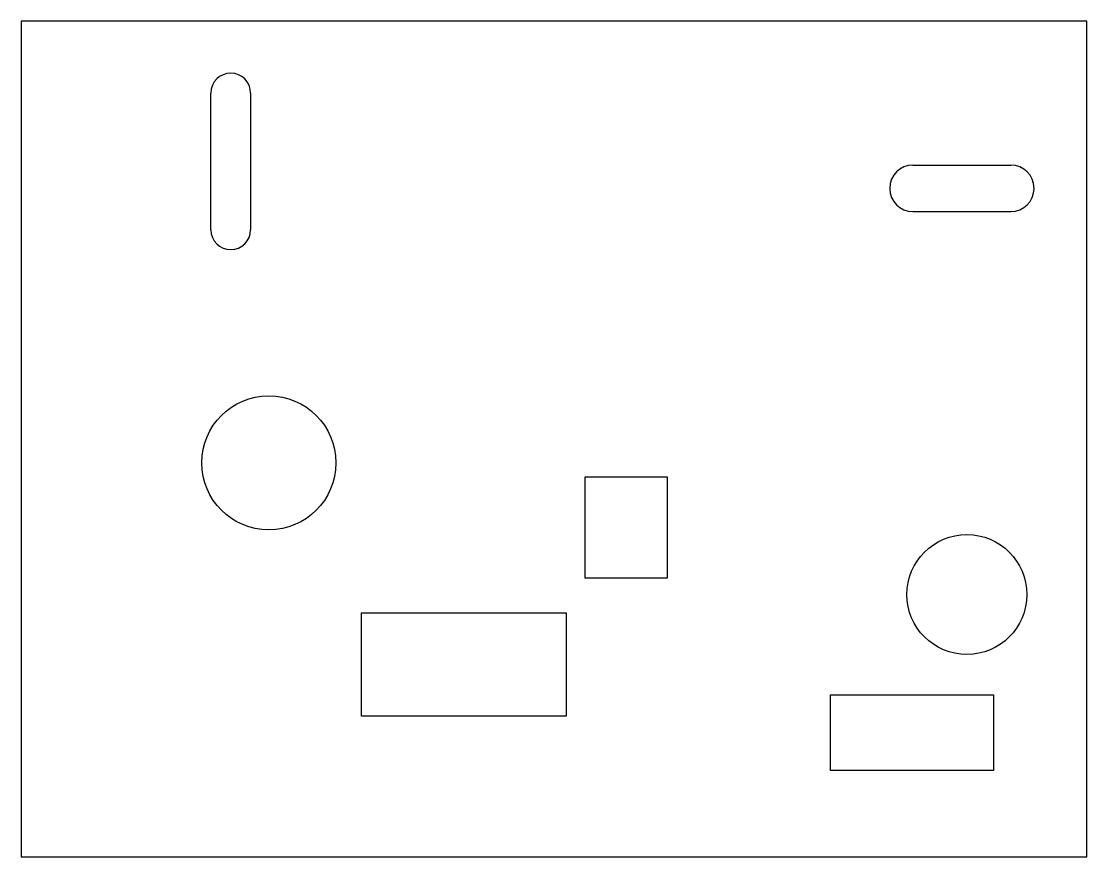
# Model space of a CAD drawing. Header units: millimetres. Extents: x 0 to 185, y 0 to 145.
import ezdxf

# ---------------------------------------------------------------- set-up
doc = ezdxf.new("R2010")
doc.units = ezdxf.units.MM
doc.layers.add('CUT', color=7, linetype='Continuous')

msp = doc.modelspace()

# ---------------------------------------------------------------- linework, layer by layer
at = {"layer": 'CUT'}
for p, q in [((185.33, 145.29), (0, 145.29)), ((0, 145.29), (0, 0)), ((185.33, 0), (185.33, 145.29)), ((32.99, 109.03), (32.99, 132.82)), ((39.88, 132.82), (39.88, 109.03)), ((155.11, 120.29), (172.11, 120.29)), ((172.11, 112.18), (155.11, 112.18)), ((98.06, 48.43), (98.06, 66.05)), ((98.06, 66.05), (112.34, 66.05)), ((112.34, 66.05), (112.34, 48.43)), ((112.34, 48.43), (98.06, 48.43)), ((59.16, 24.46), (59.16, 42.43)), ((59.16, 42.43), (94.78, 42.43)), ((94.78, 42.43), (94.78, 24.46)), ((140.76, 14.99), (140.76, 28.13)), ((140.76, 28.13), (169.09, 28.13)), ((169.09, 28.13), (169.09, 14.99)), ((94.78, 24.46), (59.16, 24.46)), ((169.09, 14.99), (140.76, 14.99)), ((0, 0), (185.33, 0))]:
    msp.add_line(p, q, dxfattribs=at)
for centre, radius in [((43.06, 68.5), 11.67), ((164.49, 45.59), 10.43)]:
    msp.add_circle(centre, radius, dxfattribs=at)
for centre, radius, start, end in [((36.43, 132.82), 3.45, 0, 180), ((155.11, 116.24), 4.05, 90, -90), ((172.11, 116.24), 4.05, -90, 90), ((36.43, 109.03), 3.45, 180, 0)]:
    msp.add_arc(centre, radius, start, end, dxfattribs=at)

doc.saveas('drawing.dxf')
